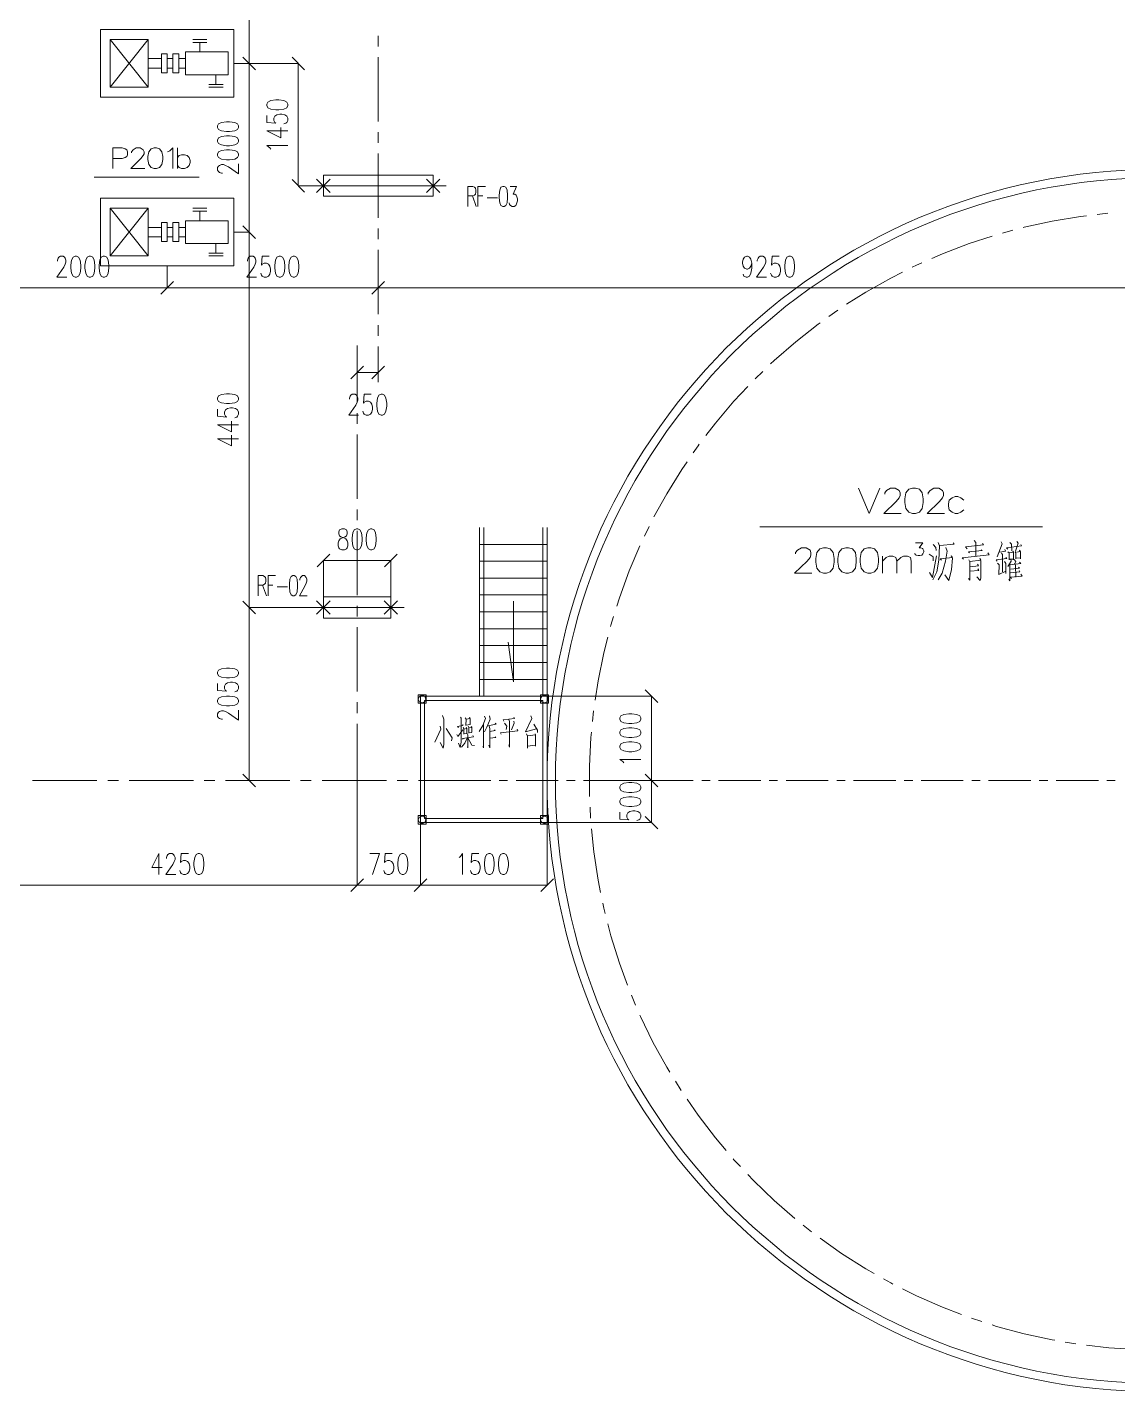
# Model space of a CAD drawing. Header units: millimetres. Extents: x 117 to 78452272, y 10 to 169749766.
# Drawn here: x 78388731 to 78401654, y 169671540 to 169687716 of the extents above; entities that cross this region are included whole.
import ezdxf

# ---------------------------------------------------------------- set-up
doc = ezdxf.new("R2010")
doc.units = ezdxf.units.MM

msp = doc.modelspace()

# ---------------------------------------------------------------- linework, layer by layer
at = {"color": 0, "lineweight": 0}
for points in [[(78391360.609, 169689838.748), (78391360.609, 169687288.147)], [(78389599.018, 169687688.901), (78391179.623, 169687688.901)], [(78389599.018, 169686886.963), (78389599.018, 169687688.901)], [(78391179.623, 169686886.963), (78391179.623, 169687688.901)], [(78389711.057, 169687570.398), (78390163.089, 169687570.398)], [(78389711.057, 169687570.398), (78389711.057, 169687005.465)], [(78390163.089, 169687570.398), (78389711.057, 169687005.465)], [(78390163.089, 169687005.465), (78389711.057, 169687570.398)], [(78390163.089, 169687570.398), (78390163.089, 169687005.465)], [(78390860.313, 169687570.398), (78390690.963, 169687570.398)], [(78390860.313, 169687536.356), (78390690.963, 169687536.356)], [(78390775.854, 169687536.356), (78390775.854, 169687423.455)], [(78392889.935, 169687489.386), (78392889.935, 169687616.506)], [(78390163.089, 169687344.597), (78390321.236, 169687344.597)], [(78390389.321, 169687401.048), (78390321.236, 169687401.048)], [(78390321.236, 169687401.048), (78390321.236, 169687174.816)], [(78390389.321, 169687401.048), (78390389.321, 169687174.816)], [(78390389.321, 169687344.597), (78390456.975, 169687344.597)], [(78390456.975, 169687401.048), (78390456.975, 169687174.816)], [(78390456.975, 169687401.048), (78390525.06, 169687401.048)], [(78390525.06, 169687401.048), (78390525.06, 169687174.816)], [(78390525.06, 169687344.597), (78390603.917, 169687344.597)], [(78390603.917, 169687423.455), (78390603.917, 169687152.408)], [(78390603.917, 169687423.455), (78391112.831, 169687423.455)], [(78391112.831, 169687423.455), (78391112.831, 169687152.408)], [(78391285.629, 169687363.127), (78391435.588, 169687212.737)], [(78391435.588, 169687212.737), (78391285.629, 169687363.127)], [(78392017.758, 169687212.737), (78391867.799, 169687363.127)], [(78392889.935, 169686599.972), (78392889.935, 169687362.265)], [(78390163.089, 169687231.266), (78390321.236, 169687231.266)], [(78390389.321, 169687174.816), (78390321.236, 169687174.816)], [(78390389.321, 169687231.266), (78390456.975, 169687231.266)], [(78390456.975, 169687174.816), (78390525.06, 169687174.816)], [(78390525.06, 169687231.266), (78390603.917, 169687231.266)], [(78391183.071, 169687288.147), (78391362.763, 169687288.147)], [(78391183.071, 169687288.147), (78391362.763, 169687288.147)], [(78391360.609, 169687288.147), (78391360.609, 169685287.397)], [(78391364.056, 169687288.147), (78391944.933, 169687288.147)], [(78391942.778, 169687288.147), (78391942.778, 169685838.11)], [(78390603.917, 169687152.408), (78391112.831, 169687152.408)], [(78391050.348, 169687039.508), (78390880.998, 169687039.508)], [(78390965.888, 169687039.508), (78390965.888, 169687152.408)], [(78389599.018, 169686886.963), (78391179.623, 169686886.963)], [(78389711.057, 169687005.465), (78390163.089, 169687005.465)], [(78391050.348, 169687005.465), (78390880.998, 169687005.465)], [(78391567.88, 169686671.504), (78391567.88, 169686587.906), (78391675.178, 169686579.719), (78391663.113, 169686587.906), (78391651.047, 169686612.9), (78391651.047, 169686637.893), (78391663.113, 169686662.886), (78391686.813, 169686679.692), (78391722.579, 169686687.879), (78391746.28, 169686687.879), (78391782.046, 169686679.692), (78391805.746, 169686662.886), (78391817.812, 169686637.893), (78391817.812, 169686612.9), (78391805.746, 169686587.906), (78391794.112, 169686579.719), (78391770.411, 169686571.101)], [(78391567.88, 169686487.933), (78391734.645, 169686404.766), (78391734.645, 169686529.733)], [(78391567.88, 169686487.933), (78391817.812, 169686487.933)], [(78392889.935, 169686346.162), (78392889.935, 169686472.851)], [(78389743.375, 169686043.658), (78389743.375, 169686286.695), (78389854.552, 169686286.695), (78389891.611, 169686275.491), (78389910.14, 169686263.856), (78389919.19, 169686240.587), (78389919.19, 169686205.683), (78389910.14, 169686182.844), (78389891.611, 169686171.209), (78389854.552, 169686159.574), (78389743.375, 169686159.574)], [(78389965.729, 169686228.952), (78389965.729, 169686240.587), (78389984.258, 169686263.856), (78390021.317, 169686286.695), (78390067.425, 169686286.695), (78390104.484, 169686263.856), (78390113.964, 169686240.587), (78390113.964, 169686217.317), (78390104.484, 169686194.479), (78390076.905, 169686159.574), (78389956.248, 169686043.658), (78390123.014, 169686043.658)], [(78390391.475, 169686240.587), (78390419.485, 169686252.222), (78390456.544, 169686286.695), (78390456.544, 169686043.658)], [(78390512.132, 169686043.658), (78390512.132, 169686286.695)], [(78390512.132, 169686171.209), (78390530.662, 169686194.479), (78390558.24, 169686205.683), (78390595.299, 169686205.683), (78390623.309, 169686194.479), (78390650.887, 169686171.209), (78390659.937, 169686136.305), (78390659.937, 169686113.466), (78390650.887, 169686078.562), (78390623.309, 169686055.292), (78390595.299, 169686043.658), (78390558.24, 169686043.658), (78390530.662, 169686055.292), (78390512.132, 169686078.562)], [(78391615.281, 169686271.182), (78391603.646, 169686287.988), (78391567.88, 169686312.981), (78391817.812, 169686312.981)], [(78392889.935, 169685456.748), (78392889.935, 169686219.041)], [(78391045.177, 169685987.638), (78391033.111, 169685987.638), (78391009.411, 169685995.826), (78390997.345, 169686004.444), (78390985.71, 169686020.819), (78390985.71, 169686054.431), (78390997.345, 169686070.805), (78391009.411, 169686079.424), (78391033.111, 169686087.611), (78391057.243, 169686087.611), (78391080.943, 169686079.424), (78391116.709, 169686062.618), (78391235.643, 169685979.451), (78391235.643, 169686096.229)], [(78389523.176, 169685941.099), (78390766.804, 169685941.099)], [(78391867.799, 169685913.09), (78392017.758, 169685762.699)], [(78392319.4, 169685758.39), (78392159.961, 169685917.399)], [(78392319.4, 169685917.399), (78392159.961, 169685758.39)], [(78393460.469, 169685758.39), (78393619.478, 169685917.399)], [(78393460.469, 169685917.399), (78393619.478, 169685758.39)], [(78392080.241, 169685838.11), (78391941.054, 169685838.11)], [(78392084.119, 169685838.11), (78393695.75, 169685838.11)], [(78393953.439, 169685590.332), (78393953.439, 169685830.353), (78394009.889, 169685830.353), (78394030.573, 169685818.719), (78394040.915, 169685807.515), (78394046.086, 169685784.676), (78394046.086, 169685761.838), (78394040.915, 169685738.999), (78394030.573, 169685727.364), (78394009.889, 169685716.16), (78393953.439, 169685716.16)], [(78394005.149, 169685716.16), (78394051.257, 169685590.332)], [(78394071.941, 169685590.332), (78394071.941, 169685830.353), (78394159.418, 169685830.353)], [(78394071.941, 169685716.16), (78394128.392, 169685716.16)], [(78394452.442, 169685830.353), (78394529.576, 169685830.353), (78394488.639, 169685738.999), (78394508.892, 169685738.999), (78394524.405, 169685727.364), (78394529.576, 169685716.16), (78394539.918, 169685681.687), (78394539.918, 169685658.848), (78394529.576, 169685624.375), (78394519.234, 169685601.536), (78394498.981, 169685590.332), (78394478.297, 169685590.332), (78394457.613, 169685601.536), (78394447.27, 169685613.171), (78394442.1, 169685636.01)], [(78389599.018, 169685688.582), (78391179.623, 169685688.582)], [(78389599.018, 169684886.644), (78389599.018, 169685688.582)], [(78389711.057, 169685570.079), (78390163.089, 169685570.079)], [(78389711.057, 169685570.079), (78389711.057, 169685005.146)], [(78390163.089, 169685570.079), (78389711.057, 169685005.146)], [(78390163.089, 169685005.146), (78389711.057, 169685570.079)], [(78390163.089, 169685570.079), (78390163.089, 169685005.146)], [(78390860.313, 169685570.079), (78390690.963, 169685570.079)], [(78391179.623, 169684886.644), (78391179.623, 169685688.582)], [(78394179.671, 169685693.322), (78394303.344, 169685693.322)], [(78390389.321, 169685400.298), (78390321.236, 169685400.298)], [(78390321.236, 169685400.298), (78390321.236, 169685174.497)], [(78390389.321, 169685400.298), (78390389.321, 169685174.497)], [(78390456.975, 169685400.298), (78390456.975, 169685174.497)], [(78390456.975, 169685400.298), (78390525.06, 169685400.298)], [(78390525.06, 169685400.298), (78390525.06, 169685174.497)], [(78390603.917, 169685423.136), (78390603.917, 169685152.089)], [(78390603.917, 169685423.136), (78391112.831, 169685423.136)], [(78390860.313, 169685536.037), (78390690.963, 169685536.037)], [(78390775.854, 169685536.037), (78390775.854, 169685423.136)], [(78391112.831, 169685423.136), (78391112.831, 169685152.089)], [(78401284.638, 169685481.741), (78401211.813, 169685473.554), (78400876.99, 169685418.396), (78400545.184, 169685346.433), (78400533.549, 169685342.986)], [(78401537.587, 169685510.613), (78401411.328, 169685495.961)], [(78390163.089, 169685343.848), (78390321.236, 169685343.848)], [(78390163.089, 169685230.947), (78390321.236, 169685230.947)], [(78390389.321, 169685343.848), (78390456.975, 169685343.848)], [(78390389.321, 169685230.947), (78390456.975, 169685230.947)], [(78390525.06, 169685343.848), (78390603.917, 169685343.848)], [(78390525.06, 169685230.947), (78390603.917, 169685230.947)], [(78391183.071, 169685287.397), (78391362.763, 169685287.397)], [(78391183.071, 169685287.397), (78391362.763, 169685287.397)], [(78391285.629, 169685362.377), (78391435.588, 169685212.418)], [(78391435.588, 169685212.418), (78391285.629, 169685362.377)], [(78391360.609, 169685287.397), (78391360.609, 169680836.882)], [(78392889.935, 169685202.938), (78392889.935, 169685329.627)], [(78400165.115, 169685240.858), (78399894.929, 169685152.951), (78399577.774, 169685031.863), (78399449.361, 169684975.413)], [(78400410.307, 169685309.805), (78400287.495, 169685276.624)], [(78390389.321, 169685174.497), (78390321.236, 169685174.497)], [(78390456.975, 169685174.497), (78390525.06, 169685174.497)], [(78390603.917, 169685152.089), (78391112.831, 169685152.089)], [(78390965.888, 169685039.189), (78390965.888, 169685152.089)], [(78392889.935, 169684313.524), (78392889.935, 169685075.817)], [(78389088.812, 169684942.663), (78389088.812, 169684954.729), (78389097.43, 169684978.43), (78389105.617, 169684990.495), (78389122.423, 169685002.561), (78389155.604, 169685002.561), (78389172.41, 169684990.495), (78389180.597, 169684978.43), (78389188.784, 169684954.729), (78389188.784, 169684931.029), (78389180.597, 169684907.328), (78389163.791, 169684871.562), (78389080.624, 169684752.198), (78389197.403, 169684752.198)], [(78389711.057, 169685005.146), (78390163.089, 169685005.146)], [(78391050.348, 169685039.189), (78390880.998, 169685039.189)], [(78391050.348, 169685005.146), (78390880.998, 169685005.146)], [(78391339.494, 169684942.663), (78391339.494, 169684954.729), (78391347.681, 169684978.43), (78391356.299, 169684990.495), (78391372.674, 169685002.561), (78391406.286, 169685002.561), (78391422.661, 169684990.495), (78391431.279, 169684978.43), (78391439.467, 169684954.729), (78391439.467, 169684931.029), (78391431.279, 169684907.328), (78391414.473, 169684871.562), (78391331.306, 169684752.198), (78391447.654, 169684752.198)], [(78391598.044, 169685002.561), (78391514.446, 169685002.561), (78391506.259, 169684895.263), (78391514.446, 169684907.328), (78391539.439, 169684918.963), (78391564.433, 169684918.963), (78391589.426, 169684907.328), (78391606.232, 169684883.197), (78391614.419, 169684847.431), (78391614.419, 169684823.73), (78391606.232, 169684787.964), (78391589.426, 169684764.264), (78391564.433, 169684752.198), (78391539.439, 169684752.198), (78391514.446, 169684764.264), (78391506.259, 169684776.329), (78391497.64, 169684800.03)], [(78397315.888, 169684918.963), (78397307.701, 169684883.197), (78397290.895, 169684859.496), (78397265.902, 169684847.431), (78397257.714, 169684847.431), (78397232.29, 169684859.496), (78397215.915, 169684883.197), (78397207.297, 169684918.963), (78397207.297, 169684931.029), (78397215.915, 169684966.795), (78397232.29, 169684990.495), (78397257.714, 169685002.561), (78397265.902, 169685002.561), (78397290.895, 169684990.495), (78397307.701, 169684966.795), (78397315.888, 169684918.963), (78397315.888, 169684859.496), (78397307.701, 169684800.03), (78397290.895, 169684764.264), (78397265.902, 169684752.198), (78397249.096, 169684752.198), (78397224.103, 169684764.264), (78397215.915, 169684787.964)], [(78397382.68, 169684942.663), (78397382.68, 169684954.729), (78397390.868, 169684978.43), (78397399.055, 169684990.495), (78397415.861, 169685002.561), (78397449.042, 169685002.561), (78397465.848, 169684990.495), (78397474.035, 169684978.43), (78397482.653, 169684954.729), (78397482.653, 169684931.029), (78397474.035, 169684907.328), (78397457.66, 169684871.562), (78397374.062, 169684752.198), (78397490.841, 169684752.198)], [(78397640.8, 169685002.561), (78397557.633, 169685002.561), (78397549.446, 169684895.263), (78397557.633, 169684907.328), (78397582.626, 169684918.963), (78397607.619, 169684918.963), (78397632.613, 169684907.328), (78397649.418, 169684883.197), (78397657.606, 169684847.431), (78397657.606, 169684823.73), (78397649.418, 169684787.964), (78397632.613, 169684764.264), (78397607.619, 169684752.198), (78397582.626, 169684752.198), (78397557.633, 169684764.264), (78397549.446, 169684776.329), (78397540.827, 169684800.03)], [(78399332.582, 169684924.134), (78399267.514, 169684895.263), (78399217.096, 169684870.269)], [(78389599.018, 169684886.644), (78391179.623, 169684886.644)], [(78390389.321, 169684882.766), (78390389.321, 169684625.077)], [(78390389.321, 169684882.766), (78390389.321, 169684625.077)], [(78392889.935, 169684885.351), (78392889.935, 169684625.077)], [(78392889.935, 169684885.351), (78392889.935, 169684625.077)], [(78399103.334, 169684812.957), (78398964.148, 169684743.149), (78398668.538, 169684575.953), (78398441.445, 169684431.595)], [(78390389.321, 169684627.232), (78388388.571, 169684627.232)], [(78390464.3, 169684702.211), (78390314.341, 169684552.252)], [(78390314.341, 169684552.252), (78390464.3, 169684702.211)], [(78392889.935, 169684627.232), (78390389.321, 169684627.232)], [(78392964.914, 169684702.211), (78392814.955, 169684552.252)], [(78392814.955, 169684552.252), (78392964.914, 169684702.211)], [(78402142.164, 169684627.232), (78392889.935, 169684627.232)], [(78398335.439, 169684360.925), (78398231.588, 169684287.669)], [(78392889.935, 169684059.283), (78392889.935, 169684186.403)], [(78398127.737, 169684213.982), (78398105.329, 169684198.038), (78397838.16, 169683988.612), (78397582.626, 169683765.828), (78397540.396, 169683725.322)], [(78392639.572, 169683943.797), (78392639.572, 169683270.273)], [(78392639.572, 169683939.918), (78392639.572, 169683619.747)], [(78392889.935, 169683509.001), (78392889.935, 169683932.593)], [(78392889.935, 169683856.751), (78392889.935, 169683619.747)], [(78392714.982, 169683696.881), (78392564.592, 169683546.491)], [(78392639.572, 169683621.901), (78392889.935, 169683621.901)], [(78392814.955, 169683546.491), (78392964.914, 169683696.881)], [(78397449.042, 169683636.983), (78397357.256, 169683548.645)], [(78397268.918, 169683456.86), (78397105.601, 169683282.769), (78396886.264, 169683024.219), (78396772.932, 169682875.983)], [(78392548.217, 169683307.762), (78392548.217, 169683319.828), (78392556.405, 169683343.529), (78392564.592, 169683355.594), (78392581.398, 169683367.229), (78392614.579, 169683367.229), (78392631.384, 169683355.594), (78392639.572, 169683343.529), (78392648.19, 169683319.828), (78392648.19, 169683296.128), (78392639.572, 169683271.996), (78392623.197, 169683236.23), (78392539.599, 169683117.297), (78392656.377, 169683117.297)], [(78392806.337, 169683367.229), (78392723.17, 169683367.229), (78392714.982, 169683260.362), (78392723.17, 169683271.996), (78392748.163, 169683284.062), (78392773.156, 169683284.062), (78392798.149, 169683271.996), (78392814.955, 169683248.296), (78392823.143, 169683212.53), (78392823.143, 169683188.829), (78392814.955, 169683153.063), (78392798.149, 169683129.363), (78392773.156, 169683117.297), (78392748.163, 169683117.297), (78392723.17, 169683129.363), (78392714.982, 169683140.997), (78392706.364, 169683165.129)], [(78390985.71, 169683187.106), (78390985.71, 169683103.938), (78391092.578, 169683095.32), (78391080.943, 169683103.938), (78391068.878, 169683128.932), (78391068.878, 169683153.925), (78391080.943, 169683178.918), (78391104.644, 169683195.293), (78391140.41, 169683203.911), (78391164.11, 169683203.911), (78391199.876, 169683195.293), (78391223.577, 169683178.918), (78391235.643, 169683153.925), (78391235.643, 169683128.932), (78391223.577, 169683103.938), (78391211.942, 169683095.32), (78391188.242, 169683087.133)], [(78392639.572, 169683143.152), (78392639.572, 169683016.462)], [(78390985.71, 169683003.966), (78391152.476, 169682920.368), (78391152.476, 169683045.334)], [(78390985.71, 169683003.966), (78391235.643, 169683003.966)], [(78390985.71, 169682837.201), (78391152.476, 169682753.603), (78391152.476, 169682878.569)], [(78390985.71, 169682837.201), (78391235.643, 169682837.201)], [(78392639.572, 169682889.342), (78392639.572, 169682127.049)], [(78396695.367, 169682775.148), (78396679.854, 169682754.895), (78396622.111, 169682670.866)], [(78396549.717, 169682565.723), (78396487.234, 169682475.23), (78396309.265, 169682186.515), (78396157.582, 169681910.728)], [(78398583.647, 169682252.446), (78398709.044, 169681952.096), (78398834.872, 169682252.446)], [(78398892.184, 169682180.913), (78398892.184, 169682195.134), (78398915.023, 169682223.574), (78398960.7, 169682252.446), (78399018.012, 169682252.446), (78399063.69, 169682223.574), (78399074.893, 169682195.134), (78399074.893, 169682166.693), (78399063.69, 169682137.822), (78399029.216, 169682095.161), (78398880.55, 169681952.096), (78399086.528, 169681952.096)], [(78399406.7, 169682180.913), (78399406.7, 169682195.134), (78399429.538, 169682223.574), (78399475.216, 169682252.446), (78399532.097, 169682252.446), (78399577.774, 169682223.574), (78399589.409, 169682195.134), (78399589.409, 169682166.693), (78399577.774, 169682137.822), (78399543.732, 169682095.161), (78399395.065, 169681952.096), (78399601.044, 169681952.096)], [(78392639.572, 169681999.928), (78392639.572, 169681873.238)], [(78399829.43, 169682109.381), (78399794.957, 169682137.822), (78399760.914, 169682152.473), (78399726.441, 169682152.473), (78399692.398, 169682137.822), (78399657.925, 169682109.381), (78399646.721, 169682066.72), (78399646.721, 169682037.849), (78399657.925, 169681995.188), (78399692.398, 169681966.747), (78399726.441, 169681952.096), (78399760.914, 169681952.096), (78399794.957, 169681966.747), (78399829.43, 169681995.188)], [(78392639.572, 169681746.118), (78392639.572, 169680983.825)], [(78394090.04, 169679785.443), (78394090.04, 169681785.762)], [(78394140.026, 169679785.443), (78394140.026, 169681785.762)], [(78394840.267, 169679785.443), (78394840.267, 169681785.762)], [(78394890.254, 169679785.443), (78394890.254, 169681785.762)], [(78396100.701, 169681796.535), (78396045.112, 169681681.911)], [(78397411.552, 169681793.949), (78400762.797, 169681793.949)], [(78394090.04, 169681585.816), (78394890.254, 169681585.816)], [(78395989.955, 169681566.856), (78395864.558, 169681271.677), (78395747.78, 169680953.229), (78395716.753, 169680853.687)], [(78397836.006, 169681474.209), (78397836.006, 169681488.429), (78397858.844, 169681516.869), (78397904.522, 169681545.31), (78397961.834, 169681545.31), (78398007.511, 169681516.869), (78398018.715, 169681488.429), (78398018.715, 169681459.557), (78398007.511, 169681431.117), (78397973.037, 169681388.456), (78397824.371, 169681245.391), (78398030.349, 169681245.391)], [(78399259.326, 169681602.622), (78399345.079, 169681602.622), (78399299.401, 169681545.31), (78399322.24, 169681545.31), (78399339.046, 169681538.415), (78399345.079, 169681531.09), (78399356.282, 169681509.544), (78399356.282, 169681495.324), (78399345.079, 169681474.209), (78399333.444, 169681459.557), (78399310.605, 169681452.663), (78399287.767, 169681452.663), (78399264.928, 169681459.557), (78399253.293, 169681466.883), (78399247.691, 169681481.103)], [(78399527.788, 169681606.069), (78399543.732, 169681566.856), (78399534.251, 169681397.505), (78399508.827, 169681259.612), (78399461.857, 169681165.241)], [(78399499.347, 169681547.034), (78399464.874, 169681582.369)], [(78399499.347, 169681547.034), (78399502.794, 169681511.698)], [(78399546.748, 169681570.734), (78399716.96, 169681586.247), (78399704.464, 169681602.191)], [(78399631.639, 169681503.511), (78399616.126, 169681547.034)], [(78399868.212, 169681531.09), (78399849.252, 169681554.79), (78400063.418, 169681578.491), (78400050.921, 169681594.435)], [(78399896.653, 169681484.12), (78399883.725, 169681495.755), (78400047.474, 169681511.698), (78400034.978, 169681519.455)], [(78399972.064, 169681606.069), (78399953.103, 169681629.77)], [(78399972.064, 169681606.069), (78399972.064, 169681444.475)], [(78400284.048, 169681590.556), (78400227.167, 169681436.719)], [(78400284.048, 169681590.556), (78400274.568, 169681613.826)], [(78400324.985, 169681503.511), (78400315.505, 169681523.333)], [(78400353.426, 169681527.211), (78400337.482, 169681543.155), (78400513.727, 169681566.856), (78400504.678, 169681582.369)], [(78400394.363, 169681586.247), (78400375.402, 169681606.069)], [(78400394.363, 169681586.247), (78400397.379, 169681507.82)], [(78400457.277, 169681618.135), (78400472.79, 169681598.313), (78400441.333, 169681503.511)], [(78400457.277, 169681491.876), (78400498.214, 169681499.633), (78400488.734, 169681515.577), (78400501.23, 169681495.755), (78400501.23, 169681413.018), (78400501.23, 169681425.084), (78400447.796, 169681421.206)], [(78392314.66, 169681471.192), (78392164.701, 169681321.233)], [(78392239.68, 169680965.295), (78392239.68, 169681398.367)], [(78393039.894, 169681396.213), (78392239.68, 169681396.213)], [(78392964.914, 169681321.233), (78393114.874, 169681471.192)], [(78393039.894, 169680965.295), (78393039.894, 169681398.367)], [(78394090.04, 169681385.44), (78394890.254, 169681385.44)], [(78398864.606, 169681245.391), (78398864.606, 169681445.337)], [(78398864.606, 169681388.456), (78398910.714, 169681431.117), (78398944.756, 169681445.337), (78398990.434, 169681445.337), (78399024.907, 169681431.117), (78399036.111, 169681388.456), (78399036.111, 169681245.391)], [(78399036.111, 169681388.456), (78399081.788, 169681431.117), (78399116.261, 169681445.337), (78399161.939, 169681445.337), (78399196.412, 169681431.117), (78399207.616, 169681388.456), (78399207.616, 169681245.391)], [(78399467.89, 169681436.719), (78399420.92, 169681468.176)], [(78399458.41, 169681192.819), (78399505.811, 169681448.784)], [(78399467.89, 169681436.719), (78399467.89, 169681389.318)], [(78399631.639, 169681503.511), (78399613.109, 169681385.44), (78399572.172, 169681243.668), (78399524.771, 169681165.241)], [(78399549.764, 169681413.018), (78399694.984, 169681428.962), (78399682.056, 169681448.784), (78399694.984, 169681421.206), (78399685.503, 169681287.19), (78399650.599, 169681157.053), (78399606.646, 169681224.277)], [(78399549.764, 169681413.018), (78399565.708, 169681397.505)], [(78399827.275, 169681409.14), (78399811.331, 169681425.084), (78400129.779, 169681460.419), (78400113.835, 169681484.12)], [(78399899.669, 169681377.683), (78399899.669, 169681160.932), (78399887.173, 169681180.754)], [(78399899.669, 169681377.683), (78399890.189, 169681401.384)], [(78400031.961, 169681397.505), (78399899.669, 169681381.561)], [(78400031.961, 169681397.505), (78400019.464, 169681416.897), (78400031.961, 169681393.627), (78400031.961, 169681184.632), (78400022.481, 169681157.053), (78399984.56, 169681200.576)], [(78400003.521, 169681330.282), (78399994.04, 169681350.104)], [(78400224.15, 169681385.44), (78400214.67, 169681401.384), (78400340.498, 169681416.897), (78400328.001, 169681428.962)], [(78400249.143, 169681342.348), (78400230.183, 169681362.17)], [(78400324.985, 169681503.511), (78400258.624, 169681491.876)], [(78400287.064, 169681464.298), (78400277.584, 169681480.241)], [(78400287.064, 169681464.298), (78400290.081, 169681259.612)], [(78400312.488, 169681381.561), (78400328.001, 169681357.861), (78400328.001, 169681239.79)], [(78400390.915, 169681385.44), (78400349.978, 169681322.526)], [(78400365.922, 169681484.12), (78400353.426, 169681495.755)], [(78400375.402, 169681357.861), (78400375.402, 169681153.175), (78400362.906, 169681172.997)], [(78400416.339, 169681491.876), (78400409.876, 169681503.511), (78400419.356, 169681491.876), (78400419.356, 169681401.384), (78400419.356, 169681409.14), (78400365.922, 169681409.14)], [(78400416.339, 169681491.876), (78400365.922, 169681484.12)], [(78400365.922, 169681484.12), (78400365.922, 169681401.384)], [(78400507.694, 169681357.861), (78400378.419, 169681342.348)], [(78400390.915, 169681385.44), (78400387.899, 169681409.14)], [(78400447.796, 169681381.561), (78400425.82, 169681405.262)], [(78400428.836, 169681362.17), (78400441.333, 169681338.47), (78400444.78, 169681196.698)], [(78400447.796, 169681381.561), (78400435.3, 169681357.861)], [(78400447.796, 169681484.12), (78400438.316, 169681495.755)], [(78400447.796, 169681484.12), (78400447.796, 169681413.018)], [(78400491.75, 169681373.805), (78400507.694, 169681357.861)], [(78391466.183, 169680977.361), (78391466.183, 169681217.382), (78391522.634, 169681217.382), (78391543.318, 169681205.747), (78391553.66, 169681194.543), (78391558.4, 169681171.705), (78391558.4, 169681148.866), (78391553.66, 169681126.027), (78391543.318, 169681114.392), (78391522.634, 169681103.189), (78391466.183, 169681103.189)], [(78391584.255, 169680977.361), (78391584.255, 169681217.382), (78391671.731, 169681217.382)], [(78391960.015, 169681160.07), (78391960.015, 169681171.705), (78391969.926, 169681194.543), (78391990.61, 169681217.382), (78392016.465, 169681217.382), (78392037.149, 169681194.543), (78392042.32, 169681171.705), (78392042.32, 169681148.866), (78392037.149, 169681126.027), (78392021.636, 169681091.554), (78391954.844, 169680977.361), (78392047.491, 169680977.361)], [(78394090.04, 169681185.494), (78394890.254, 169681185.494)], [(78399458.41, 169681192.819), (78399423.937, 169681251.855)], [(78399899.669, 169681267.368), (78400006.537, 169681275.125), (78399997.057, 169681294.947)], [(78400003.521, 169681330.282), (78399905.702, 169681318.647)], [(78400249.143, 169681342.348), (78400246.127, 169681228.155), (78400328.001, 169681267.368)], [(78400495.197, 169681259.612), (78400381.435, 169681247.546)], [(78400394.363, 169681180.754), (78400381.435, 169681196.698), (78400520.191, 169681208.333), (78400507.694, 169681232.033)], [(78400488.734, 169681302.703), (78400387.899, 169681291.069)], [(78400488.734, 169681302.703), (78400479.253, 169681314.769)], [(78400495.197, 169681259.612), (78400485.717, 169681275.125)], [(78391517.463, 169681103.189), (78391563.571, 169680977.361)], [(78391584.255, 169681103.189), (78391640.705, 169681103.189)], [(78391692.415, 169681080.35), (78391815.658, 169681080.35)], [(78391285.629, 169680911.861), (78391435.588, 169680761.902)], [(78391435.588, 169680761.902), (78391285.629, 169680911.861)], [(78392319.4, 169680757.162), (78392159.961, 169680916.171)], [(78392319.4, 169680916.171), (78392159.961, 169680757.162)], [(78392960.174, 169680757.162), (78393119.614, 169680916.171)], [(78392960.174, 169680916.171), (78393119.614, 169680757.162)], [(78394090.04, 169680985.548), (78394890.254, 169680985.548)], [(78394491.224, 169680914.016), (78394491.224, 169679956.086)], [(78392080.241, 169680836.882), (78391358.885, 169680836.882)], [(78392080.241, 169680836.882), (78391358.885, 169680836.882)], [(78391360.609, 169680836.882), (78391360.609, 169678786.145)], [(78392084.119, 169680836.882), (78393195.455, 169680836.882)], [(78392639.572, 169680856.704), (78392639.572, 169680729.583)], [(78394090.04, 169680785.602), (78394890.254, 169680785.602)], [(78395678.833, 169680732.169), (78395646.945, 169680629.179), (78395641.774, 169680610.219)], [(78392639.572, 169680602.893), (78392639.572, 169679840.6)], [(78394090.04, 169680585.226), (78394890.254, 169680585.226)], [(78394090.04, 169680385.28), (78394890.254, 169680385.28)], [(78394491.224, 169679956.086), (78394427.879, 169680426.217)], [(78395610.317, 169680486.977), (78395562.485, 169680300.389), (78395494.831, 169679967.721), (78395459.927, 169679738.042)], [(78394090.04, 169680185.334), (78394890.254, 169680185.334)], [(78390985.71, 169679936.695), (78390985.71, 169679853.097), (78391092.578, 169679844.91), (78391080.943, 169679853.097), (78391068.878, 169679878.09), (78391068.878, 169679903.083), (78391080.943, 169679928.077), (78391104.644, 169679944.882), (78391140.41, 169679953.07), (78391164.11, 169679953.07), (78391199.876, 169679944.882), (78391223.577, 169679928.077), (78391235.643, 169679903.083), (78391235.643, 169679878.09), (78391223.577, 169679853.097), (78391211.942, 169679844.91), (78391188.242, 169679836.291)], [(78394090.04, 169679985.389), (78394890.254, 169679985.389)], [(78393389.799, 169678286.281), (78393389.799, 169679786.305)], [(78393389.799, 169679786.305), (78394890.254, 169679786.305)], [(78393439.785, 169678336.268), (78393439.785, 169679736.318)], [(78393439.785, 169679736.318), (78394840.267, 169679736.318)], [(78394698.064, 169679786.305), (78396130.434, 169679786.305)], [(78394840.267, 169678336.268), (78394840.267, 169679736.318)], [(78394890.254, 169678286.281), (78394890.254, 169679786.305)], [(78396203.259, 169679711.325), (78396053.3, 169679861.715)], [(78396128.28, 169678786.145), (78396128.28, 169679786.305)], [(78391045.177, 169679511.379), (78391033.111, 169679511.379), (78391009.411, 169679519.567), (78390997.345, 169679528.185), (78390985.71, 169679544.56), (78390985.71, 169679578.172), (78390997.345, 169679594.977), (78391009.411, 169679603.165), (78391033.111, 169679611.352), (78391057.243, 169679611.352), (78391080.943, 169679603.165), (78391116.709, 169679586.359), (78391235.643, 169679503.192), (78391235.643, 169679619.971)], [(78392639.572, 169679713.48), (78392639.572, 169679586.359)], [(78395441.397, 169679612.214), (78395428.901, 169679485.524)], [(78392639.572, 169679459.669), (78392639.572, 169678786.145)], [(78393630.251, 169679396.755), (78393622.064, 169679428.643)], [(78393666.879, 169679513.534), (78393669.034, 169679211.03), (78393658.692, 169679170.093), (78393623.787, 169679236.454)], [(78393666.879, 169679513.534), (78393650.504, 169679557.488)], [(78393840.97, 169679412.699), (78393828.473, 169679425.196), (78393894.403, 169679437.693), (78393892.249, 169679450.62)], [(78393873.719, 169679526.031), (78393871.565, 169679242.487), (78393861.654, 169679176.557), (78393840.97, 169679226.974)], [(78393873.719, 169679526.031), (78393865.532, 169679538.527)], [(78393904.314, 169679403.219), (78393898.282, 169679412.699)], [(78393939.219, 169679403.219), (78393933.186, 169679412.699), (78393939.219, 169679403.219), (78393939.219, 169679343.322), (78393904.314, 169679340.305)], [(78393931.031, 169679513.534), (78393918.966, 169679529.047)], [(78393931.031, 169679513.534), (78393928.877, 169679437.693)], [(78393931.031, 169679513.534), (78393978.001, 169679519.998), (78393971.969, 169679532.494), (78393980.156, 169679516.55), (78393978.001, 169679450.62), (78393931.031, 169679444.156)], [(78393963.781, 169679415.716), (78393955.594, 169679428.643)], [(78393961.627, 169679409.683), (78393998.685, 169679415.716), (78393992.653, 169679425.196), (78394000.84, 169679419.163), (78393998.685, 169679359.266)], [(78393963.781, 169679415.716), (78393963.781, 169679346.338)], [(78394160.279, 169679519.998), (78394129.684, 169679437.693), (78394086.593, 169679365.298)], [(78394135.717, 169679453.637), (78394135.717, 169679173.109), (78394127.53, 169679189.053)], [(78394215.868, 169679513.534), (78394178.809, 169679419.163), (78394148.214, 169679362.282)], [(78394160.279, 169679519.998), (78394150.368, 169679548.007)], [(78394186.996, 169679434.676), (78394287.4, 169679453.637), (78394274.903, 169679466.133)], [(78394211.559, 169679400.203), (78394205.526, 169679434.676)], [(78394215.868, 169679513.534), (78394207.68, 169679551.455)], [(78394379.616, 169679491.557), (78394369.275, 169679507.07), (78394506.306, 169679523.014), (78394496.395, 169679538.527)], [(78394412.366, 169679431.66), (78394385.649, 169679466.133)], [(78394412.366, 169679431.66), (78394404.179, 169679390.723)], [(78394447.27, 169679485.094), (78394439.083, 169679510.518)], [(78394447.27, 169679485.094), (78394447.27, 169679182.589), (78394439.083, 169679208.014)], [(78394502.428, 169679466.133), (78394467.524, 169679387.706)], [(78394502.428, 169679466.133), (78394498.119, 169679491.557)], [(78394711.423, 169679523.014), (78394633.427, 169679362.282), (78394766.58, 169679400.203)], [(78394711.423, 169679523.014), (78394696.772, 169679551.455)], [(78394776.922, 169679381.242), (78394733.831, 169679453.637)], [(78393630.251, 169679396.755), (78393560.442, 169679242.487)], [(78393765.128, 169679292.904), (78393693.596, 169679403.219)], [(78393765.128, 169679292.904), (78393756.941, 169679258.431)], [(78393822.44, 169679330.825), (78393834.937, 169679308.848), (78393894.403, 169679387.706)], [(78393896.127, 169679277.391), (78393887.94, 169679283.424), (78394017.215, 169679305.401), (78394009.027, 169679318.328)], [(78393939.219, 169679403.219), (78393904.314, 169679396.755)], [(78393904.314, 169679403.219), (78393904.314, 169679333.842)], [(78393914.657, 169679226.974), (78393945.252, 169679286.871)], [(78393943.528, 169679343.322), (78393953.439, 169679327.809), (78393953.439, 169679173.109), (78393947.406, 169679186.037)], [(78393953.439, 169679292.904), (78394000.84, 169679204.566), (78394031.435, 169679201.55)], [(78394000.84, 169679355.818), (78393963.781, 169679349.785)], [(78394211.559, 169679400.203), (78394211.559, 169679173.109), (78394201.217, 169679204.566)], [(78394274.903, 169679378.226), (78394211.559, 169679365.298)], [(78394211.559, 169679286.871), (78394283.091, 169679295.921), (78394277.058, 169679305.401)], [(78394274.903, 169679378.226), (78394268.871, 169679387.706)], [(78394338.679, 169679352.802), (78394543.365, 169679374.779), (78394535.178, 169679393.739)], [(78394338.679, 169679352.802), (78394346.867, 169679337.289)], [(78394660.144, 169679311.865), (78394647.647, 169679340.305)], [(78394662.298, 169679314.881), (78394752.36, 169679327.809), (78394748.051, 169679340.305), (78394752.36, 169679324.361), (78394754.084, 169679192.07), (78394754.084, 169679204.566), (78394660.144, 169679192.07)], [(78394660.144, 169679311.865), (78394660.144, 169679170.093)], [(78394776.922, 169679381.242), (78394776.922, 169679355.818)], [(78395415.973, 169679358.835), (78395409.509, 169679294.628), (78395392.703, 169678955.927), (78395392.703, 169678616.795), (78395393.565, 169678595.249)], [(78393914.657, 169679226.974), (78393878.029, 169679179.573)], [(78395800.782, 169678994.709), (78395788.717, 169679011.515), (78395752.95, 169679036.508), (78396003.314, 169679036.508)], [(78389555.926, 169678786.145), (78388794.064, 169678786.145)], [(78389810.168, 169678786.145), (78389683.047, 169678786.145)], [(78390699.15, 169678786.145), (78389937.288, 169678786.145)], [(78390953.392, 169678786.145), (78390826.271, 169678786.145)], [(78391842.805, 169678786.145), (78391080.512, 169678786.145)], [(78391285.629, 169678861.125), (78391435.588, 169678711.166)], [(78391364.056, 169678786.145), (78391362.763, 169678786.145)], [(78392096.616, 169678786.145), (78391969.495, 169678786.145)], [(78392986.029, 169678786.145), (78392223.736, 169678786.145)], [(78392639.572, 169678782.698), (78392639.572, 169677543.81)], [(78393239.84, 169678786.145), (78393112.719, 169678786.145)], [(78394140.457, 169678786.145), (78393366.96, 169678786.145)], [(78393855.621, 169678786.145), (78394222.762, 169678786.145)], [(78394322.735, 169678786.145), (78394423.139, 169678786.145)], [(78394523.112, 169678786.145), (78395022.976, 169678786.145)], [(78394890.254, 169678782.698), (78394890.254, 169677543.81)], [(78395122.949, 169678786.145), (78395222.922, 169678786.145)], [(78395323.326, 169678786.145), (78395823.19, 169678786.145)], [(78395624.968, 169678786.145), (78396130.434, 169678786.145)], [(78395624.968, 169678786.145), (78396130.434, 169678786.145)], [(78395923.163, 169678786.145), (78396023.136, 169678786.145)], [(78396203.259, 169678711.166), (78396053.3, 169678861.125)], [(78396053.3, 169678861.125), (78396203.259, 169678711.166)], [(78396123.54, 169678786.145), (78396623.404, 169678786.145)], [(78396128.28, 169678286.281), (78396128.28, 169678786.145)], [(78396723.377, 169678786.145), (78396823.35, 169678786.145)], [(78396923.322, 169678786.145), (78397423.618, 169678786.145)], [(78397523.59, 169678786.145), (78397623.563, 169678786.145)], [(78397723.536, 169678786.145), (78398223.831, 169678786.145)], [(78398323.804, 169678786.145), (78398423.777, 169678786.145)], [(78398523.75, 169678786.145), (78399024.045, 169678786.145)], [(78399124.018, 169678786.145), (78399223.991, 169678786.145)], [(78399323.964, 169678786.145), (78399824.259, 169678786.145)], [(78399924.232, 169678786.145), (78400024.205, 169678786.145)], [(78400124.177, 169678786.145), (78400624.473, 169678786.145)], [(78400724.445, 169678786.145), (78400824.418, 169678786.145)], [(78400924.391, 169678786.145), (78401424.686, 169678786.145)], [(78401524.659, 169678786.145), (78401624.632, 169678786.145)], [(78393389.799, 169678527.595), (78393389.799, 169677543.81)], [(78395400.029, 169678468.128), (78395406.493, 169678340.577)], [(78393389.799, 169678286.281), (78394890.254, 169678286.281)], [(78393439.785, 169678336.268), (78394840.267, 169678336.268)], [(78394710.561, 169678286.281), (78396130.434, 169678286.281)], [(78395752.95, 169678411.247), (78395752.95, 169678327.649), (78395860.249, 169678319.462), (78395848.614, 169678327.649), (78395836.548, 169678352.642), (78395836.548, 169678377.636), (78395848.614, 169678402.629), (78395872.315, 169678419.435), (78395908.081, 169678427.622), (78395931.781, 169678427.622), (78395967.547, 169678419.435), (78395991.248, 169678402.629), (78396003.314, 169678377.636), (78396003.314, 169678352.642), (78395991.248, 169678327.649), (78395979.182, 169678319.462), (78395955.482, 169678311.274)], [(78396053.3, 169678361.261), (78396203.259, 169678211.301)], [(78395415.973, 169678213.887), (78395443.552, 169677940.254), (78395494.831, 169677604.57), (78395524.564, 169677457.627)], [(78390289.348, 169677920.863), (78390205.75, 169677754.098), (78390330.716, 169677754.098)], [(78390289.348, 169677920.863), (78390289.348, 169677670.931)], [(78390380.702, 169677861.396), (78390380.702, 169677873.462), (78390389.321, 169677897.163), (78390397.508, 169677909.228), (78390414.314, 169677920.863), (78390447.494, 169677920.863), (78390464.3, 169677909.228), (78390472.488, 169677897.163), (78390481.106, 169677873.462), (78390481.106, 169677849.331), (78390472.488, 169677825.63), (78390456.113, 169677789.864), (78390372.515, 169677670.931), (78390489.294, 169677670.931)], [(78390639.253, 169677920.863), (78390556.086, 169677920.863), (78390547.467, 169677813.995), (78390556.086, 169677825.63), (78390581.079, 169677837.696), (78390606.072, 169677837.696), (78390631.065, 169677825.63), (78390647.44, 169677801.93), (78390656.059, 169677766.164), (78390656.059, 169677742.463), (78390647.44, 169677706.697), (78390631.065, 169677682.997), (78390606.072, 169677670.931), (78390581.079, 169677670.931), (78390556.086, 169677682.997), (78390547.467, 169677694.631), (78390539.28, 169677718.332)], [(78392639.572, 169677934.652), (78392639.572, 169677543.81)], [(78392789.962, 169677920.863), (78392906.31, 169677920.863), (78392823.143, 169677670.931)], [(78393056.7, 169677920.863), (78392973.102, 169677920.863), (78392964.914, 169677813.995), (78392973.102, 169677825.63), (78392998.095, 169677837.696), (78393023.088, 169677837.696), (78393048.081, 169677825.63), (78393064.887, 169677801.93), (78393073.075, 169677766.164), (78393073.075, 169677742.463), (78393064.887, 169677706.697), (78393048.081, 169677682.997), (78393023.088, 169677670.931), (78392998.095, 169677670.931), (78392973.102, 169677682.997), (78392964.914, 169677694.631), (78392956.296, 169677718.332)], [(78393389.799, 169677934.652), (78393389.799, 169677543.81)], [(78393848.295, 169677873.462), (78393865.101, 169677885.097), (78393890.094, 169677920.863), (78393890.094, 169677670.931)], [(78394081.853, 169677920.863), (78393998.255, 169677920.863), (78393990.067, 169677813.995), (78393998.255, 169677825.63), (78394023.248, 169677837.696), (78394048.241, 169677837.696), (78394073.234, 169677825.63), (78394090.04, 169677801.93), (78394098.227, 169677766.164), (78394098.227, 169677742.463), (78394090.04, 169677706.697), (78394073.234, 169677682.997), (78394048.241, 169677670.931), (78394023.248, 169677670.931), (78393998.255, 169677682.997), (78393990.067, 169677694.631), (78393981.88, 169677718.332)], [(78388388.571, 169677545.965), (78392639.572, 169677545.965)], [(78392564.592, 169677470.985), (78392714.982, 169677620.944)], [(78392714.982, 169677620.944), (78392564.592, 169677470.985)], [(78393389.799, 169677545.965), (78392639.572, 169677545.965)], [(78393464.779, 169677620.944), (78393314.819, 169677470.985)], [(78393314.819, 169677470.985), (78393464.779, 169677620.944)], [(78393389.799, 169677545.965), (78394890.254, 169677545.965)], [(78394815.274, 169677470.985), (78394965.233, 169677620.944)], [(78395549.988, 169677333.092), (78395562.485, 169677271.901), (78395578.429, 169677208.987)], [(78395610.317, 169677085.314), (78395646.945, 169676943.542), (78395747.78, 169676619.492), (78395843.443, 169676358.356)], [(78395890.413, 169676239.854), (78395940.4, 169676122.644)], [(78395989.955, 169676005.435), (78395997.281, 169675988.629), (78396145.516, 169675683.539), (78396309.265, 169675386.206), (78396344.6, 169675328.894)], [(78396411.392, 169675220.303), (78396478.185, 169675112.143)], [(78396549.717, 169675006.568), (78396679.854, 169674817.826), (78396886.264, 169674548.503), (78397012.522, 169674398.974)], [(78397095.258, 169674302.018), (78397105.601, 169674289.521), (78397181.873, 169674208.509)], [(78397268.918, 169674115.862), (78397337.865, 169674042.175), (78397582.626, 169673806.894), (78397826.956, 169673594.021)], [(78397926.498, 169673514.732), (78398026.471, 169673436.305)], [(78398127.737, 169673358.309), (78398381.978, 169673178.616), (78398668.538, 169672996.769), (78398767.218, 169672940.75)], [(78398877.964, 169672878.267), (78398964.148, 169672829.573), (78398989.572, 169672816.645)], [(78399103.334, 169672759.333), (78399267.514, 169672677.028), (78399577.774, 169672540.427), (78399803.575, 169672454.244)], [(78399922.939, 169672410.29), (78400044.027, 169672371.077)], [(78400165.115, 169672331.863), (78400217.687, 169672314.627), (78400545.184, 169672226.289), (78400876.99, 169672154.325), (78400907.154, 169672149.154)], [(78401032.551, 169672128.47), (78401158.379, 169672107.786)], [(78401284.638, 169672090.98), (78401548.791, 169672060.816), (78401887.492, 169672039.27), (78402046.5, 169672037.547)]]:
    msp.add_lwpolyline(points, dxfattribs=at)
for points in [[(78391567.88, 169686787.852), (78391579.515, 169686762.859), (78391615.281, 169686746.484), (78391675.178, 169686737.866), (78391710.514, 169686737.866), (78391770.411, 169686746.484), (78391805.746, 169686762.859), (78391817.812, 169686787.852), (78391817.812, 169686804.658), (78391805.746, 169686829.651), (78391770.411, 169686846.457), (78391710.514, 169686854.644), (78391675.178, 169686854.644), (78391615.281, 169686846.457), (78391579.515, 169686829.651), (78391567.88, 169686804.658)], [(78390985.71, 169686529.302), (78390997.345, 169686504.308), (78391033.111, 169686487.933), (78391092.578, 169686479.315), (78391128.344, 169686479.315), (78391188.242, 169686487.933), (78391223.577, 169686504.308), (78391235.643, 169686529.302), (78391235.643, 169686546.107), (78391223.577, 169686571.101), (78391188.242, 169686587.906), (78391128.344, 169686596.094), (78391092.578, 169686596.094), (78391033.111, 169686587.906), (78390997.345, 169686571.101), (78390985.71, 169686546.107)], [(78390985.71, 169686362.537), (78390997.345, 169686337.543), (78391033.111, 169686321.168), (78391092.578, 169686312.55), (78391128.344, 169686312.55), (78391188.242, 169686321.168), (78391223.577, 169686337.543), (78391235.643, 169686362.537), (78391235.643, 169686379.342), (78391223.577, 169686404.335), (78391188.242, 169686421.141), (78391128.344, 169686429.329), (78391092.578, 169686429.329), (78391033.111, 169686421.141), (78390997.345, 169686404.335), (78390985.71, 169686379.342)], [(78390160.072, 169686147.94), (78390160.072, 169686182.844), (78390169.553, 169686240.587), (78390197.131, 169686275.491), (78390234.19, 169686286.695), (78390262.2, 169686286.695), (78390298.828, 169686275.491), (78390326.838, 169686240.587), (78390335.887, 169686182.844), (78390335.887, 169686147.94), (78390326.838, 169686090.197), (78390298.828, 169686055.292), (78390262.2, 169686043.658), (78390234.19, 169686043.658), (78390197.131, 169686055.292), (78390169.553, 169686090.197)], [(78390985.71, 169686196.202), (78390997.345, 169686171.209), (78391033.111, 169686154.403), (78391092.578, 169686146.216), (78391128.344, 169686146.216), (78391188.242, 169686154.403), (78391223.577, 169686171.209), (78391235.643, 169686196.202), (78391235.643, 169686212.577), (78391223.577, 169686237.57), (78391188.242, 169686254.376), (78391128.344, 169686262.564), (78391092.578, 169686262.564), (78391033.111, 169686254.376), (78390997.345, 169686237.57), (78390985.71, 169686212.577)], [(78393539.758, 169685712.713), (78393539.758, 169685963.076), (78392239.68, 169685963.076), (78392239.68, 169685712.713)], [(78394324.028, 169685693.322), (78394324.028, 169685727.364), (78394329.199, 169685784.676), (78394344.281, 169685818.719), (78394364.965, 169685830.353), (78394380.478, 169685830.353), (78394401.162, 169685818.719), (78394416.675, 169685784.676), (78394421.416, 169685727.364), (78394421.416, 169685693.322), (78394416.675, 169685636.01), (78394401.162, 169685601.536), (78394380.478, 169685590.332), (78394364.965, 169685590.332), (78394344.281, 169685601.536), (78394329.199, 169685636.01)], [(78389297.376, 169685002.561), (78389272.382, 169684990.495), (78389255.577, 169684954.729), (78389247.389, 169684895.263), (78389247.389, 169684859.496), (78389255.577, 169684800.03), (78389272.382, 169684764.264), (78389297.376, 169684752.198), (78389314.182, 169684752.198), (78389339.175, 169684764.264), (78389355.55, 169684800.03), (78389364.168, 169684859.496), (78389364.168, 169684895.263), (78389355.55, 169684954.729), (78389339.175, 169684990.495), (78389314.182, 169685002.561)], [(78389464.141, 169685002.561), (78389439.148, 169684990.495), (78389422.342, 169684954.729), (78389414.154, 169684895.263), (78389414.154, 169684859.496), (78389422.342, 169684800.03), (78389439.148, 169684764.264), (78389464.141, 169684752.198), (78389480.516, 169684752.198), (78389505.509, 169684764.264), (78389522.315, 169684800.03), (78389530.502, 169684859.496), (78389530.502, 169684895.263), (78389522.315, 169684954.729), (78389505.509, 169684990.495), (78389480.516, 169685002.561)], [(78389630.906, 169685002.561), (78389605.913, 169684990.495), (78389589.107, 169684954.729), (78389580.919, 169684895.263), (78389580.919, 169684859.496), (78389589.107, 169684800.03), (78389605.913, 169684764.264), (78389630.906, 169684752.198), (78389647.281, 169684752.198), (78389672.274, 169684764.264), (78389689.08, 169684800.03), (78389697.267, 169684859.496), (78389697.267, 169684895.263), (78389689.08, 169684954.729), (78389672.274, 169684990.495), (78389647.281, 169685002.561)], [(78391714.392, 169685002.561), (78391689.399, 169684990.495), (78391673.024, 169684954.729), (78391664.405, 169684895.263), (78391664.405, 169684859.496), (78391673.024, 169684800.03), (78391689.399, 169684764.264), (78391714.392, 169684752.198), (78391731.198, 169684752.198), (78391756.191, 169684764.264), (78391772.997, 169684800.03), (78391781.184, 169684859.496), (78391781.184, 169684895.263), (78391772.997, 169684954.729), (78391756.191, 169684990.495), (78391731.198, 169685002.561)], [(78391881.157, 169685002.561), (78391856.164, 169684990.495), (78391839.358, 169684954.729), (78391831.171, 169684895.263), (78391831.171, 169684859.496), (78391839.358, 169684800.03), (78391856.164, 169684764.264), (78391881.157, 169684752.198), (78391897.963, 169684752.198), (78391922.956, 169684764.264), (78391939.762, 169684800.03), (78391947.949, 169684859.496), (78391947.949, 169684895.263), (78391939.762, 169684954.729), (78391922.956, 169684990.495), (78391897.963, 169685002.561)], [(78397757.579, 169685002.561), (78397732.585, 169684990.495), (78397715.78, 169684954.729), (78397707.592, 169684895.263), (78397707.592, 169684859.496), (78397715.78, 169684800.03), (78397732.585, 169684764.264), (78397757.579, 169684752.198), (78397774.384, 169684752.198), (78397799.378, 169684764.264), (78397816.183, 169684800.03), (78397824.371, 169684859.496), (78397824.371, 169684895.263), (78397816.183, 169684954.729), (78397799.378, 169684990.495), (78397774.384, 169685002.561)], [(78390985.71, 169683303.884), (78390997.345, 169683278.891), (78391033.111, 169683262.085), (78391092.578, 169683253.898), (78391128.344, 169683253.898), (78391188.242, 169683262.085), (78391223.577, 169683278.891), (78391235.643, 169683303.884), (78391235.643, 169683320.69), (78391223.577, 169683345.683), (78391188.242, 169683362.058), (78391128.344, 169683370.676), (78391092.578, 169683370.676), (78391033.111, 169683362.058), (78390997.345, 169683345.683), (78390985.71, 169683320.69)], [(78392923.115, 169683367.229), (78392898.122, 169683355.594), (78392881.316, 169683319.828), (78392873.129, 169683260.362), (78392873.129, 169683224.595), (78392881.316, 169683165.129), (78392898.122, 169683129.363), (78392923.115, 169683117.297), (78392939.921, 169683117.297), (78392964.914, 169683129.363), (78392981.72, 169683165.129), (78392989.908, 169683224.595), (78392989.908, 169683260.362), (78392981.72, 169683319.828), (78392964.914, 169683355.594), (78392939.921, 169683367.229)], [(78399132.205, 169682080.94), (78399132.205, 169682123.601), (78399143.409, 169682195.134), (78399177.883, 169682238.225), (78399223.56, 169682252.446), (78399258.033, 169682252.446), (78399303.711, 169682238.225), (78399337.753, 169682195.134), (78399349.388, 169682123.601), (78399349.388, 169682080.94), (78399337.753, 169682009.408), (78399303.711, 169681966.747), (78399258.033, 169681952.096), (78399223.56, 169681952.096), (78399177.883, 169681966.747), (78399143.409, 169682009.408)], [(78392456.432, 169681771.542), (78392431.439, 169681759.476), (78392423.251, 169681735.776), (78392423.251, 169681712.075), (78392431.439, 169681687.944), (78392448.244, 169681676.309), (78392481.425, 169681664.243), (78392506.418, 169681652.178), (78392523.224, 169681628.477), (78392531.411, 169681604.777), (78392531.411, 169681569.01), (78392523.224, 169681545.31), (78392514.606, 169681533.244), (78392489.612, 169681521.609), (78392456.432, 169681521.609), (78392431.439, 169681533.244), (78392423.251, 169681545.31), (78392414.633, 169681569.01), (78392414.633, 169681604.777), (78392423.251, 169681628.477), (78392439.626, 169681652.178), (78392464.619, 169681664.243), (78392498.231, 169681676.309), (78392514.606, 169681687.944), (78392523.224, 169681712.075), (78392523.224, 169681735.776), (78392514.606, 169681759.476), (78392489.612, 169681771.542)], [(78392631.384, 169681771.542), (78392606.391, 169681759.476), (78392589.585, 169681723.71), (78392581.398, 169681664.243), (78392581.398, 169681628.477), (78392589.585, 169681569.01), (78392606.391, 169681533.244), (78392631.384, 169681521.609), (78392648.19, 169681521.609), (78392673.183, 169681533.244), (78392689.989, 169681569.01), (78392698.176, 169681628.477), (78392698.176, 169681664.243), (78392689.989, 169681723.71), (78392673.183, 169681759.476), (78392648.19, 169681771.542)], [(78392798.149, 169681771.542), (78392773.156, 169681759.476), (78392756.35, 169681723.71), (78392748.163, 169681664.243), (78392748.163, 169681628.477), (78392756.35, 169681569.01), (78392773.156, 169681533.244), (78392798.149, 169681521.609), (78392814.955, 169681521.609), (78392839.948, 169681533.244), (78392856.323, 169681569.01), (78392864.941, 169681628.477), (78392864.941, 169681664.243), (78392856.323, 169681723.71), (78392839.948, 169681759.476), (78392814.955, 169681771.542)], [(78398076.027, 169681373.805), (78398076.027, 169681416.897), (78398087.661, 169681488.429), (78398121.704, 169681531.09), (78398167.381, 169681545.31), (78398201.855, 169681545.31), (78398247.532, 169681531.09), (78398282.005, 169681488.429), (78398293.209, 169681416.897), (78398293.209, 169681373.805), (78398282.005, 169681302.703), (78398247.532, 169681259.612), (78398201.855, 169681245.391), (78398167.381, 169681245.391), (78398121.704, 169681259.612), (78398087.661, 169681302.703)], [(78398338.886, 169681373.805), (78398338.886, 169681416.897), (78398350.521, 169681488.429), (78398384.564, 169681531.09), (78398430.241, 169681545.31), (78398464.714, 169681545.31), (78398510.391, 169681531.09), (78398544.865, 169681488.429), (78398556.069, 169681416.897), (78398556.069, 169681373.805), (78398544.865, 169681302.703), (78398510.391, 169681259.612), (78398464.714, 169681245.391), (78398430.241, 169681245.391), (78398384.564, 169681259.612), (78398350.521, 169681302.703)], [(78398601.746, 169681373.805), (78398601.746, 169681416.897), (78398613.381, 169681488.429), (78398647.423, 169681531.09), (78398693.531, 169681545.31), (78398727.574, 169681545.31), (78398773.251, 169681531.09), (78398807.725, 169681488.429), (78398818.928, 169681416.897), (78398818.928, 169681373.805), (78398807.725, 169681302.703), (78398773.251, 169681259.612), (78398727.574, 169681245.391), (78398693.531, 169681245.391), (78398647.423, 169681259.612), (78398613.381, 169681302.703)], [(78391836.342, 169681080.35), (78391836.342, 169681114.392), (78391841.512, 169681171.705), (78391857.026, 169681205.747), (78391877.71, 169681217.382), (78391892.792, 169681217.382), (78391913.476, 169681205.747), (78391928.989, 169681171.705), (78391934.16, 169681114.392), (78391934.16, 169681080.35), (78391928.989, 169681023.038), (78391913.476, 169680988.565), (78391892.792, 169680977.361), (78391877.71, 169680977.361), (78391857.026, 169680988.565), (78391841.512, 169681023.038)], [(78393039.894, 169680711.485), (78393039.894, 169680961.848), (78392239.68, 169680961.848), (78392239.68, 169680711.485)], [(78390985.71, 169680053.043), (78390997.345, 169680028.05), (78391033.111, 169680011.675), (78391092.578, 169680003.056), (78391128.344, 169680003.056), (78391188.242, 169680011.675), (78391223.577, 169680028.05), (78391235.643, 169680053.043), (78391235.643, 169680069.849), (78391223.577, 169680094.842), (78391188.242, 169680111.647), (78391128.344, 169680119.835), (78391092.578, 169680119.835), (78391033.111, 169680111.647), (78390997.345, 169680094.842), (78390985.71, 169680069.849)], [(78390985.71, 169679719.943), (78390997.345, 169679694.95), (78391033.111, 169679678.145), (78391092.578, 169679669.957), (78391128.344, 169679669.957), (78391188.242, 169679678.145), (78391223.577, 169679694.95), (78391235.643, 169679719.943), (78391235.643, 169679736.318), (78391223.577, 169679761.312), (78391188.242, 169679778.117), (78391128.344, 169679786.305), (78391092.578, 169679786.305), (78391033.111, 169679778.117), (78390997.345, 169679761.312), (78390985.71, 169679736.318)], [(78393362.22, 169679703.138), (78393362.22, 169679803.541), (78393458.315, 169679803.541), (78393458.315, 169679703.138)], [(78393364.806, 169679752.262), (78393377.733, 169679784.15), (78393409.621, 169679797.078), (78393441.078, 169679784.15), (78393454.437, 169679752.262), (78393441.078, 169679720.374), (78393409.621, 169679707.447), (78393377.733, 169679720.374)], [(78394812.258, 169679703.138), (78394812.258, 169679803.541), (78394908.783, 169679803.541), (78394908.783, 169679703.138)], [(78394814.843, 169679752.262), (78394828.202, 169679784.15), (78394860.09, 169679797.078), (78394891.546, 169679784.15), (78394904.905, 169679752.262), (78394891.546, 169679720.374), (78394860.09, 169679707.447), (78394828.202, 169679720.374)], [(78395752.95, 169679511.379), (78395765.016, 169679486.386), (78395800.782, 169679469.581), (78395860.249, 169679461.393), (78395896.015, 169679461.393), (78395955.482, 169679469.581), (78395991.248, 169679486.386), (78396003.314, 169679511.379), (78396003.314, 169679528.185), (78395991.248, 169679553.178), (78395955.482, 169679569.984), (78395896.015, 169679578.172), (78395860.249, 169679578.172), (78395800.782, 169679569.984), (78395765.016, 169679553.178), (78395752.95, 169679528.185)], [(78395752.95, 169679344.614), (78395765.016, 169679319.621), (78395800.782, 169679303.246), (78395860.249, 169679294.628), (78395896.015, 169679294.628), (78395955.482, 169679303.246), (78395991.248, 169679319.621), (78396003.314, 169679344.614), (78396003.314, 169679361.42), (78395991.248, 169679386.413), (78395955.482, 169679403.219), (78395896.015, 169679411.407), (78395860.249, 169679411.407), (78395800.782, 169679403.219), (78395765.016, 169679386.413), (78395752.95, 169679361.42)], [(78395752.95, 169679177.849), (78395765.016, 169679152.856), (78395800.782, 169679136.481), (78395860.249, 169679127.863), (78395896.015, 169679127.863), (78395955.482, 169679136.481), (78395991.248, 169679152.856), (78396003.314, 169679177.849), (78396003.314, 169679194.655), (78395991.248, 169679219.648), (78395955.482, 169679236.454), (78395896.015, 169679244.642), (78395860.249, 169679244.642), (78395800.782, 169679236.454), (78395765.016, 169679219.648), (78395752.95, 169679194.655)], [(78395752.95, 169678694.36), (78395765.016, 169678669.367), (78395800.782, 169678652.992), (78395860.249, 169678644.373), (78395896.015, 169678644.373), (78395955.482, 169678652.992), (78395991.248, 169678669.367), (78396003.314, 169678694.36), (78396003.314, 169678711.166), (78395991.248, 169678736.159), (78395955.482, 169678752.965), (78395896.015, 169678761.152), (78395860.249, 169678761.152), (78395800.782, 169678752.965), (78395765.016, 169678736.159), (78395752.95, 169678711.166)], [(78395752.95, 169678528.026), (78395765.016, 169678503.033), (78395800.782, 169678486.227), (78395860.249, 169678478.039), (78395896.015, 169678478.039), (78395955.482, 169678486.227), (78395991.248, 169678503.033), (78396003.314, 169678528.026), (78396003.314, 169678544.401), (78395991.248, 169678569.394), (78395955.482, 169678586.2), (78395896.015, 169678594.387), (78395860.249, 169678594.387), (78395800.782, 169678586.2), (78395765.016, 169678569.394), (78395752.95, 169678544.401)], [(78393362.22, 169678369.448), (78393362.22, 169678269.044), (78393458.315, 169678269.044), (78393458.315, 169678369.448)], [(78393362.22, 169678369.448), (78393362.22, 169678269.044), (78393458.315, 169678269.044), (78393458.315, 169678369.448)], [(78393364.806, 169678320.324), (78393377.733, 169678352.211), (78393409.621, 169678365.139), (78393441.078, 169678352.211), (78393454.437, 169678320.324), (78393441.078, 169678288.867), (78393409.621, 169678275.508), (78393377.733, 169678288.867)], [(78393364.806, 169678320.324), (78393377.733, 169678352.211), (78393409.621, 169678365.139), (78393441.078, 169678352.211), (78393454.437, 169678320.324), (78393441.078, 169678288.867), (78393409.621, 169678275.508), (78393377.733, 169678288.867)], [(78394812.258, 169678369.448), (78394812.258, 169678269.044), (78394908.783, 169678269.044), (78394908.783, 169678369.448)], [(78394812.258, 169678369.448), (78394812.258, 169678269.044), (78394908.783, 169678269.044), (78394908.783, 169678369.448)], [(78394814.843, 169678320.324), (78394828.202, 169678352.211), (78394860.09, 169678365.139), (78394891.546, 169678352.211), (78394904.905, 169678320.324), (78394891.546, 169678288.867), (78394860.09, 169678275.508), (78394828.202, 169678288.867)], [(78394814.843, 169678320.324), (78394828.202, 169678352.211), (78394860.09, 169678365.139), (78394891.546, 169678352.211), (78394904.905, 169678320.324), (78394891.546, 169678288.867), (78394860.09, 169678275.508), (78394828.202, 169678288.867)], [(78390756.031, 169677920.863), (78390731.038, 169677909.228), (78390714.232, 169677873.462), (78390706.045, 169677813.995), (78390706.045, 169677778.229), (78390714.232, 169677718.332), (78390731.038, 169677682.997), (78390756.031, 169677670.931), (78390772.837, 169677670.931), (78390797.83, 169677682.997), (78390814.205, 169677718.332), (78390822.824, 169677778.229), (78390822.824, 169677813.995), (78390814.205, 169677873.462), (78390797.83, 169677909.228), (78390772.837, 169677920.863)], [(78393173.048, 169677920.863), (78393148.054, 169677909.228), (78393131.679, 169677873.462), (78393123.061, 169677813.995), (78393123.061, 169677778.229), (78393131.679, 169677718.332), (78393148.054, 169677682.997), (78393173.048, 169677670.931), (78393189.853, 169677670.931), (78393214.847, 169677682.997), (78393231.652, 169677718.332), (78393239.84, 169677778.229), (78393239.84, 169677813.995), (78393231.652, 169677873.462), (78393214.847, 169677909.228), (78393189.853, 169677920.863)], [(78394198.631, 169677920.863), (78394173.638, 169677909.228), (78394156.832, 169677873.462), (78394148.645, 169677813.995), (78394148.645, 169677778.229), (78394156.832, 169677718.332), (78394173.638, 169677682.997), (78394198.631, 169677670.931), (78394215.006, 169677670.931), (78394239.999, 169677682.997), (78394256.805, 169677718.332), (78394264.992, 169677778.229), (78394264.992, 169677813.995), (78394256.805, 169677873.462), (78394239.999, 169677909.228), (78394215.006, 169677920.863)], [(78394364.965, 169677920.863), (78394339.972, 169677909.228), (78394323.597, 169677873.462), (78394314.979, 169677813.995), (78394314.979, 169677778.229), (78394323.597, 169677718.332), (78394339.972, 169677682.997), (78394364.965, 169677670.931), (78394381.771, 169677670.931), (78394406.764, 169677682.997), (78394423.57, 169677718.332), (78394431.757, 169677778.229), (78394431.757, 169677813.995), (78394423.57, 169677873.462), (78394406.764, 169677909.228), (78394381.771, 169677920.863)]]:
    msp.add_lwpolyline(points, close=True, dxfattribs=at)
for major_axis, ratio in [((0, 7246.308), 0.999286), ((0, 7146.336), 0.999276)]:
    msp.add_ellipse((78402131.391, 169678786.145), major_axis=major_axis, ratio=ratio, start_param=0, end_param=6.283185, dxfattribs=at)

doc.saveas('drawing.dxf')
